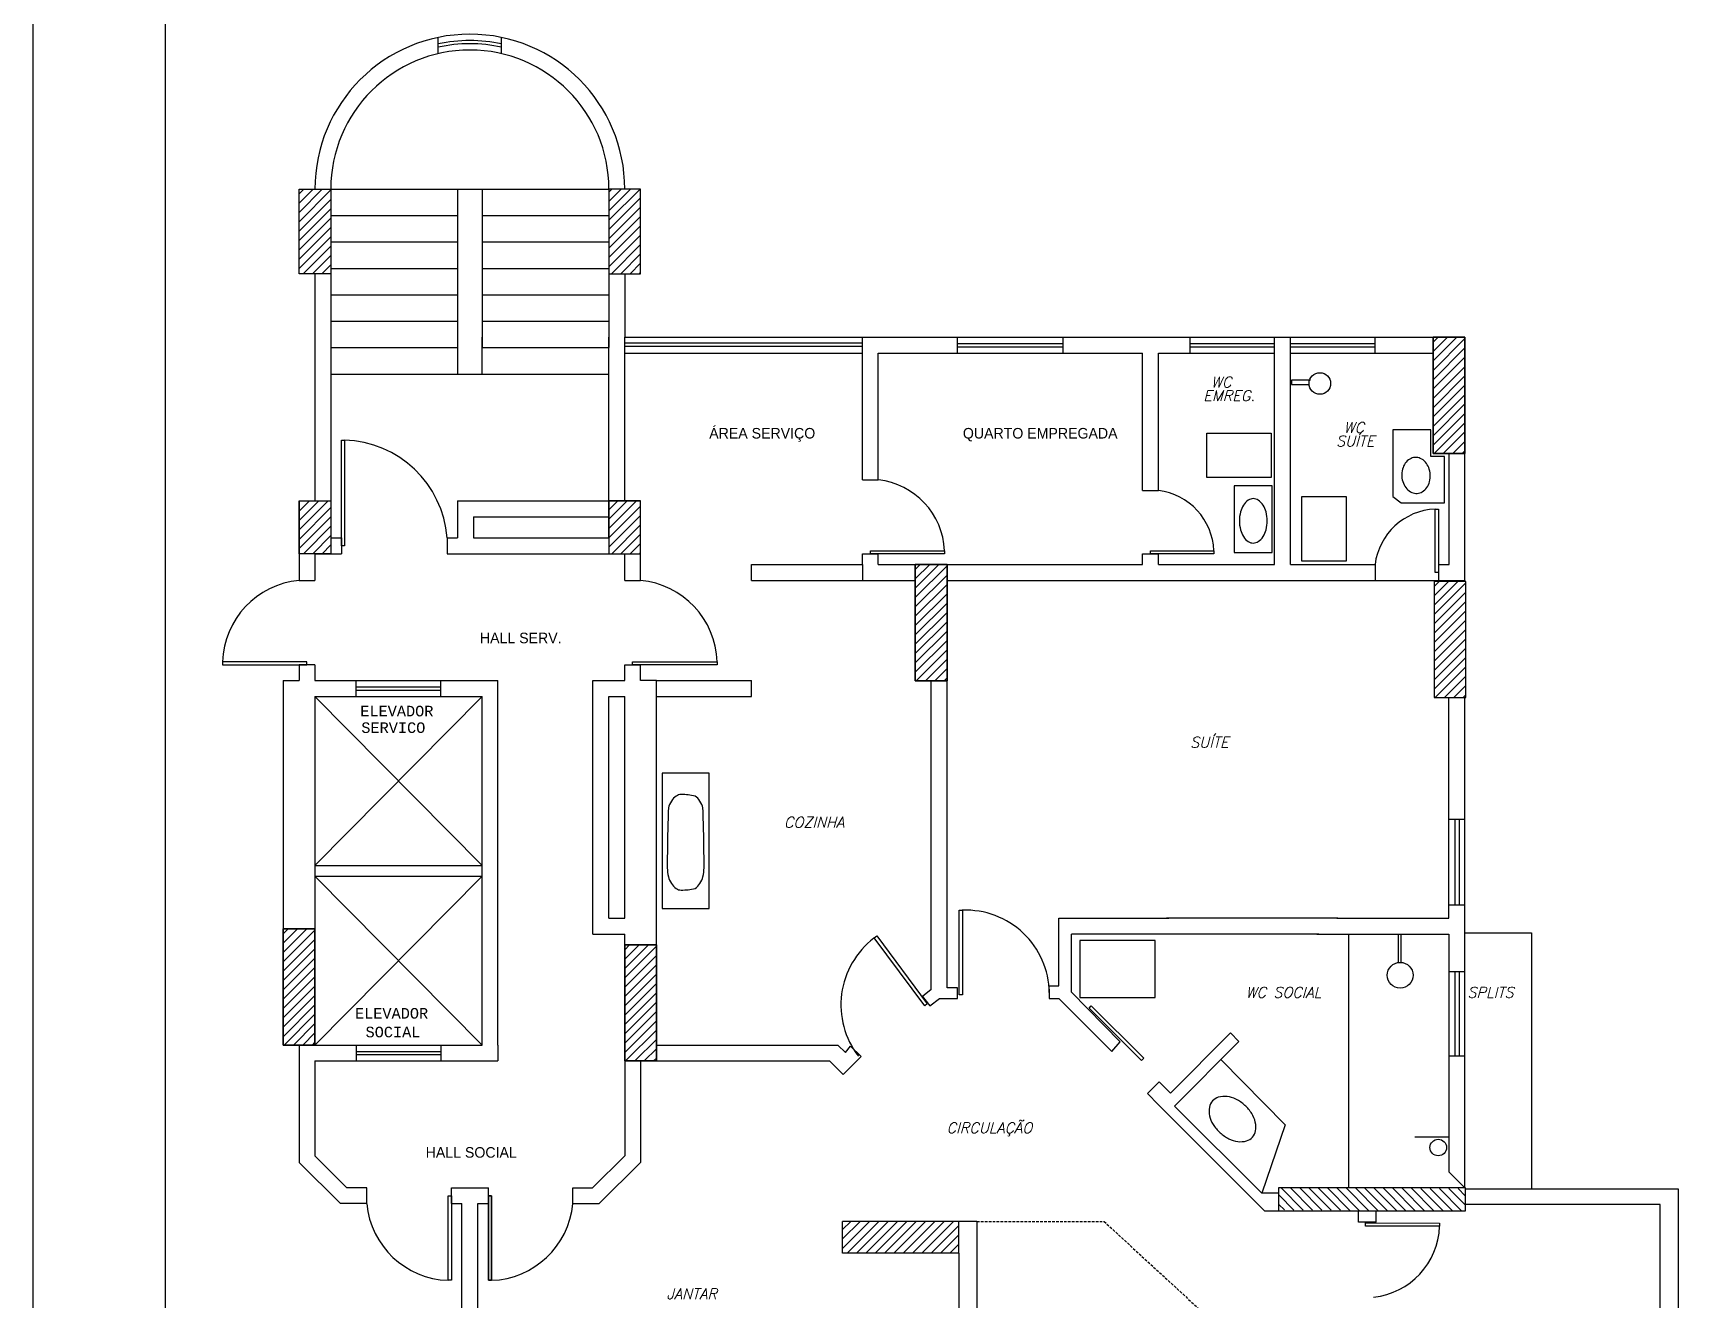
# Model space of a CAD drawing. Extents: x -175055 to -48386, y 10342 to 134050.
# Drawn here: x -175055 to -159489, y 21102 to 33083 of the extents above; entities that cross this region are included whole.
import ezdxf

# ---------------------------------------------------------------- set-up
doc = ezdxf.new("R2010")
doc.units = 0
doc.header["$LTSCALE"] = 50
doc.header["$MEASUREMENT"] = 0
doc.linetypes.add('HIDDENX2', pattern=[0.75, 0.5, -0.25])
doc.layers.get('0').update_dxf_attribs({"linetype": 'CONTINUOUS'})
doc.styles.add('ITALICC', font='italicc', dxfattribs={"height": 4})
doc.styles.add('MONOTXT', font='monotxt', dxfattribs={"height": 158.003165})

# ---------------------------------------------------------------- blocks, each defined once
blk = doc.blocks.new('*X23')
at = {"color": 0}
for p, q in [((-159.1, 1237.5), (-131.5, 1265)), ((-159.1, 1246.3), (-140.4, 1265)), ((-159.1, 1255.2), (-149.2, 1265)), ((-159.1, 1264), (-158.1, 1265)), ((134.1, 1256.6), (142.5, 1265)), ((134.1, 1247.7), (151.3, 1265)), ((134.1, 1238.9), (160.1, 1265)), ((-159.1, 1228.6), (-129.1, 1258.6)), ((-159.1, 1219.8), (-129.1, 1249.8)), ((134.1, 1230.1), (164.1, 1260.1)), ((134.1, 1221.2), (164.1, 1251.2)), ((-155, 1215), (-129.1, 1241)), ((-146.2, 1215), (-129.1, 1232.1)), ((136.7, 1215), (164.1, 1242.4)), ((145.5, 1215), (164.1, 1233.6)), ((-137.3, 1215), (-129.1, 1223.3)), ((154.3, 1215), (164.1, 1224.7)), ((163.2, 1215), (164.1, 1215.9))]:
    blk.add_line(p, q, dxfattribs=at)
blk = doc.blocks.new('*X22')
at = {"color": 0}
for p, q in [((-159.1, 1538), (-137.1, 1560)), ((-159.1, 1546.8), (-145.9, 1560)), ((-159.1, 1555.7), (-154.7, 1560)), ((-159.1, 1529.2), (-129.1, 1559.2)), ((134.1, 1557.1), (136.9, 1560)), ((134.1, 1548.3), (145.8, 1560)), ((134.1, 1539.4), (154.6, 1560)), ((134.1, 1530.6), (163.5, 1560)), ((-159.1, 1520.3), (-129.1, 1550.3)), ((-159.1, 1511.5), (-129.1, 1541.5)), ((134.1, 1521.8), (164.1, 1551.8)), ((134.1, 1512.9), (164.1, 1542.9)), ((-159.1, 1502.6), (-129.1, 1532.6)), ((134.1, 1504.1), (164.1, 1534.1)), ((-159.1, 1493.8), (-129.1, 1523.8)), ((-159.1, 1485), (-129.1, 1515)), ((134.1, 1495.2), (164.1, 1525.2)), ((134.1, 1486.4), (164.1, 1516.4)), ((-155.2, 1480), (-129.1, 1506.1)), ((-146.3, 1480), (-129.1, 1497.3)), ((136.5, 1480), (164.1, 1507.6)), ((145.3, 1480), (164.1, 1498.7)), ((-137.5, 1480), (-129.1, 1488.5)), ((154.2, 1480), (164.1, 1489.9)), ((163, 1480), (164.1, 1481))]:
    blk.add_line(p, q, dxfattribs=at)
blk = doc.blocks.new('*X20')
at = {"color": 0}
for p, q in [((425, 1600.6), (447.4, 1623)), ((425, 1609.4), (438.6, 1623)), ((425, 1618.3), (429.7, 1623)), ((425, 1591.7), (455, 1621.7)), ((425, 1582.9), (455, 1612.9)), ((425, 1574.1), (455, 1604.1)), ((425, 1565.2), (455, 1595.2)), ((425, 1556.4), (455, 1586.4)), ((425, 1547.6), (455, 1577.6)), ((425, 1538.7), (455, 1568.7)), ((425, 1529.9), (455, 1559.9)), ((425, 1521), (455, 1551)), ((425.8, 1513), (455, 1542.2)), ((434.6, 1513), (455, 1533.4)), ((443.5, 1513), (455, 1524.5)), ((452.3, 1513), (455, 1515.7))]:
    blk.add_line(p, q, dxfattribs=at)
blk = doc.blocks.new('*X26')
at = {"color": 0}
for p, q in [((425, 1600.6), (447.4, 1623)), ((425, 1609.4), (438.6, 1623)), ((425, 1618.3), (429.7, 1623)), ((425, 1591.7), (455, 1621.7)), ((425, 1582.9), (455, 1612.9)), ((425, 1574.1), (455, 1604.1)), ((425, 1565.2), (455, 1595.2)), ((425, 1556.4), (455, 1586.4)), ((425, 1547.6), (455, 1577.6)), ((425, 1538.7), (455, 1568.7)), ((425, 1529.9), (455, 1559.9)), ((425, 1521), (455, 1551)), ((425.8, 1513), (455, 1542.2)), ((434.6, 1513), (455, 1533.4)), ((443.5, 1513), (455, 1524.5)), ((452.3, 1513), (455, 1515.7))]:
    blk.add_line(p, q, dxfattribs=at)
blk = doc.blocks.new('*X27')
at = {"color": 0}
for p, q in [((825, 703.7), (825, 733.7)), ((812.5, 716.2), (812.5, 723.5)), ((818.7, 709.9), (818.7, 729.7)), ((831.2, 697.4), (831.2, 727.4)), ((837.5, 691.2), (837.5, 721.2)), ((843.7, 684.9), (843.7, 714.9)), ((850, 678.7), (850, 708.7)), ((856.2, 672.4), (856.2, 702.4)), ((862.5, 666.2), (862.5, 696.2)), ((868.7, 659.9), (868.7, 689.9)), ((875, 653.7), (875, 683.7)), ((881.2, 647.4), (881.2, 677.4)), ((887.5, 641.2), (887.5, 671.2)), ((893.7, 634.9), (893.7, 664.9)), ((900, 628.7), (900, 658.7)), ((906.2, 622.4), (906.2, 652.4)), ((912.5, 616.2), (912.5, 646.2)), ((918.7, 609.9), (918.7, 639.9)), ((925, 603.7), (925, 633.7)), ((931.2, 597.4), (931.2, 627.4)), ((937.5, 599.3), (937.5, 621.2)), ((943.7, 605.5), (943.7, 614.9))]:
    blk.add_line(p, q, dxfattribs=at)
blk = doc.blocks.new('*X28')
at = {"color": 0}
for p, q in [((-3287.6, -282.4), (-3262.2, -257)), ((-3287.6, -273.5), (-3271.1, -257)), ((-3287.6, -264.7), (-3279.9, -257)), ((-3283.4, -287), (-3253.4, -257)), ((-3274.6, -287), (-3244.6, -257)), ((-3265.7, -287), (-3235.7, -257)), ((-3256.9, -287), (-3226.9, -257)), ((-3248, -287), (-3218, -257)), ((-3239.2, -287), (-3209.2, -257)), ((-3230.4, -287), (-3200.4, -257)), ((-3221.5, -287), (-3191.5, -257)), ((-3212.7, -287), (-3182.7, -257)), ((-3203.8, -287), (-3177.6, -260.8)), ((-3195, -287), (-3177.6, -269.6)), ((-3186.2, -287), (-3177.6, -278.4))]:
    blk.add_line(p, q, dxfattribs=at)

msp = doc.modelspace()

# ---------------------------------------------------------------- linework, layer by layer
at = {"color": 0}
msp.add_line((-175055, 46260), (-175055, 12873), dxfattribs=at)
at = {"color": 6}
msp.add_line((-173805, 45760), (-173805, 13373), dxfattribs=at)
at = {"color": 5}
for p, q in [((-171221, 32886), (-171221, 33039)), ((-170621, 32886), (-170621, 33039)), ((-172237, 31605), (-169606, 31605)), ((-172237, 31605), (-172237, 30105)), ((-171037, 31605), (-171037, 30105)), ((-170806, 31605), (-170806, 31355)), ((-169606, 31605), (-169606, 31355)), ((-172237, 31355), (-171037, 31355)), ((-170806, 31355), (-169606, 31355)), ((-170806, 31355), (-170806, 30105)), ((-169606, 31355), (-169606, 30105)), ((-172237, 31105), (-171037, 31105)), ((-170806, 31105), (-169606, 31105)), ((-172237, 30855), (-171037, 30855)), ((-170806, 30855), (-169606, 30855)), ((-172387, 30805), (-172387, 30105)), ((-169456, 30805), (-169456, 30203)), ((-172237, 30605), (-171037, 30605)), ((-170806, 30605), (-169606, 30605)), ((-172387, 30203), (-172387, 28655)), ((-172237, 30355), (-171037, 30355)), ((-172237, 30203), (-172237, 28305)), ((-171037, 30203), (-171037, 29855)), ((-170806, 30355), (-169606, 30355)), ((-170806, 29855), (-170806, 30203)), ((-169606, 28305), (-169606, 30203)), ((-169456, 28655), (-169456, 30203)), ((-169456, 30203), (-167206, 30203)), ((-167206, 30203), (-161806, 30203)), ((-167206, 28853), (-167206, 30203)), ((-166306, 30053), (-166306, 30203)), ((-165306, 30053), (-165306, 30203)), ((-164106, 30053), (-164106, 30203)), ((-163306, 28053), (-163306, 30203)), ((-163156, 28053), (-163156, 30203)), ((-162356, 30053), (-162356, 30203)), ((-161506, 30203), (-161806, 30203)), ((-161506, 30203), (-161806, 30203)), ((-161806, 30203), (-161506, 30203)), ((-161506, 30203), (-161806, 30203)), ((-161806, 30203), (-161806, 29103)), ((-161806, 30203), (-161806, 29103)), ((-161806, 29103), (-161806, 30203)), ((-161806, 30203), (-161806, 29103)), ((-161506, 27903), (-161506, 30203)), ((-161506, 29103), (-161506, 30203)), ((-161506, 29103), (-161506, 30203)), ((-161506, 30203), (-161506, 29103)), ((-161506, 29103), (-161506, 30203)), ((-172237, 30105), (-171037, 30105)), ((-170806, 30105), (-169606, 30105)), ((-169456, 30149), (-167206, 30149)), ((-169456, 30119), (-167206, 30119)), ((-169456, 30053), (-167206, 30053)), ((-167056, 30053), (-164556, 30053)), ((-167056, 28853), (-167056, 30053)), ((-166306, 30143), (-165306, 30143)), ((-166306, 30113), (-165306, 30113)), ((-164556, 28753), (-164556, 30053)), ((-164406, 30053), (-163306, 30053)), ((-164406, 28753), (-164406, 30053)), ((-164106, 30143), (-163306, 30143)), ((-164106, 30113), (-163306, 30113)), ((-163156, 30143), (-162356, 30143)), ((-163156, 30113), (-162356, 30113)), ((-163156, 30053), (-161806, 30053)), ((-172237, 29855), (-169606, 29855)), ((-162968, 29796), (-163148, 29796)), ((-163148, 29796), (-163148, 29756)), ((-163148, 29756), (-162978, 29756)), ((-161828, 29326), (-162188, 29326)), ((-162188, 29326), (-162188, 28696)), ((-161828, 29076), (-161828, 29326)), ((-161698, 29076), (-161828, 29076)), ((-161806, 29103), (-161506, 29103)), ((-161806, 29103), (-161506, 29103)), ((-161506, 29103), (-161806, 29103)), ((-161806, 29103), (-161506, 29103)), ((-161698, 28636), (-161698, 29076)), ((-161656, 28053), (-161656, 29103)), ((-167206, 28853), (-167056, 28853)), ((-172537, 28655), (-172237, 28655)), ((-172537, 28655), (-172537, 27903)), ((-171037, 28655), (-171037, 28305)), ((-171037, 28655), (-169306, 28655)), ((-169306, 28655), (-169606, 28655)), ((-169606, 28655), (-169606, 28155)), ((-169306, 28155), (-169306, 28655)), ((-169306, 27903), (-169306, 28655)), ((-164556, 28753), (-164406, 28753)), ((-162188, 28696), (-162108, 28636)), ((-170887, 28505), (-170887, 28305)), ((-170887, 28505), (-169606, 28505)), ((-162108, 28636), (-161698, 28636)), ((-172237, 28305), (-172237, 28155)), ((-172237, 28305), (-172137, 28305)), ((-172137, 28305), (-172137, 28155)), ((-171137, 28305), (-171037, 28305)), ((-171137, 28305), (-171137, 28155)), ((-170887, 28305), (-169606, 28305)), ((-170887, 28305), (-169606, 28305)), ((-169606, 28305), (-169606, 28155)), ((-169606, 28305), (-169606, 28155)), ((-172387, 28155), (-172537, 28155)), ((-172387, 28155), (-172137, 28155)), ((-172387, 28155), (-172387, 27903)), ((-172387, 28155), (-172387, 27903)), ((-171137, 28155), (-169456, 28155)), ((-169606, 28155), (-169306, 28155)), ((-169456, 28155), (-169306, 28155)), ((-169456, 27903), (-169456, 28155)), ((-169456, 28155), (-169306, 28155)), ((-169456, 27903), (-169456, 28053)), ((-168256, 27903), (-168256, 28053)), ((-168256, 28053), (-167206, 28053)), ((-167206, 28053), (-167206, 28153)), ((-167206, 28153), (-167056, 28153)), ((-167206, 28053), (-167206, 27903)), ((-167056, 28053), (-167056, 28153)), ((-167056, 28053), (-164556, 28053)), ((-166406, 28053), (-166706, 28053)), ((-166406, 28053), (-166706, 28053)), ((-166706, 28053), (-166706, 26953)), ((-166706, 28053), (-166706, 26953)), ((-166406, 27903), (-166406, 28053)), ((-166406, 26953), (-166406, 28053)), ((-166406, 26953), (-166406, 28053)), ((-164556, 28053), (-164556, 28153)), ((-164556, 28153), (-164406, 28153)), ((-164406, 28053), (-164406, 28153)), ((-164406, 28053), (-163306, 28053)), ((-163156, 28053), (-162356, 28053)), ((-162356, 28053), (-162356, 27903)), ((-161756, 28053), (-161756, 27903)), ((-161756, 28053), (-161656, 28053)), ((-172537, 27903), (-172387, 27903)), ((-169456, 27903), (-169306, 27903)), ((-168256, 27903), (-167206, 27903)), ((-167206, 27903), (-166706, 27903)), ((-166406, 24046), (-166406, 27903)), ((-166406, 27903), (-161506, 27903)), ((-166406, 27903), (-162356, 27903)), ((-161496, 27893), (-161796, 27893)), ((-161796, 27893), (-161796, 26793)), ((-161756, 27903), (-161656, 27903)), ((-161496, 26793), (-161496, 27893)), ((-172387, 27103), (-172537, 27103)), ((-172537, 27103), (-172537, 26955)), ((-172387, 27103), (-172387, 26955)), ((-172387, 27103), (-172387, 27103)), ((-172387, 27103), (-172387, 26955)), ((-169456, 27103), (-169306, 27103)), ((-169456, 26955), (-169456, 27103)), ((-169456, 26955), (-169456, 27103)), ((-169456, 27103), (-169306, 27103)), ((-169381, 27133), (-168581, 27133)), ((-169381, 27103), (-169381, 27133)), ((-168581, 27103), (-169381, 27103)), ((-169306, 26955), (-169306, 27103)), ((-169306, 26955), (-169306, 27103)), ((-168581, 27133), (-168581, 27103)), ((-172687, 26955), (-172537, 26955)), ((-172687, 26955), (-172687, 23505)), ((-172387, 26955), (-170656, 26955)), ((-171996, 26805), (-171996, 26955)), ((-171196, 26805), (-171196, 26955)), ((-170656, 23505), (-170656, 26955)), ((-169756, 26955), (-169456, 26955)), ((-169756, 24555), (-169756, 26955)), ((-169156, 26955), (-169306, 26955)), ((-169156, 26955), (-169306, 26955)), ((-169156, 23505), (-169156, 26955)), ((-169156, 26955), (-168256, 26955)), ((-168256, 26805), (-168256, 26955)), ((-166706, 26953), (-166406, 26953)), ((-166706, 26953), (-166406, 26953)), ((-166556, 24030), (-166556, 26953)), ((-172387, 26805), (-170806, 26805)), ((-172387, 26805), (-172387, 23505)), ((-172387, 26805), (-170806, 25205)), ((-172387, 25205), (-170806, 26805)), ((-171996, 26895), (-171196, 26895)), ((-171996, 26865), (-171196, 26865)), ((-170806, 23505), (-170806, 26805)), ((-169606, 26805), (-169456, 26805)), ((-169606, 26805), (-169456, 26805)), ((-169606, 24705), (-169606, 26805)), ((-169456, 24705), (-169456, 26805)), ((-169456, 24705), (-169456, 26805)), ((-169156, 26805), (-168256, 26805)), ((-161796, 26793), (-161496, 26793)), ((-161658, 24706), (-161658, 26793)), ((-161508, 23203), (-161508, 26793)), ((-161658, 25643), (-161508, 25643)), ((-172387, 25205), (-170806, 25205)), ((-172387, 25105), (-170806, 25105)), ((-172387, 25105), (-170806, 23505)), ((-172387, 23505), (-170806, 25105)), ((-161658, 24833), (-161508, 24833)), ((-172387, 24605), (-172687, 24605)), ((-172387, 24605), (-172687, 24605)), ((-172687, 24605), (-172687, 23505)), ((-172687, 24605), (-172687, 23505)), ((-172387, 23505), (-172387, 24605)), ((-172387, 23505), (-172387, 24605)), ((-169606, 24705), (-169456, 24705)), ((-165348, 24066), (-165348, 24706)), ((-165348, 24706), (-164308, 24706)), ((-164208, 24706), (-164328, 24706)), ((-162708, 24706), (-164218, 24706)), ((-162718, 24706), (-161658, 24706)), ((-169756, 24555), (-169456, 24555)), ((-169456, 23505), (-169456, 24555)), ((-169156, 24455), (-169456, 24455)), ((-169156, 24455), (-169456, 24455)), ((-169456, 24455), (-169456, 23355)), ((-169456, 24455), (-169456, 23355)), ((-169456, 24455), (-169456, 23355)), ((-169456, 24455), (-169456, 23355)), ((-169156, 24455), (-169456, 24455)), ((-169156, 24455), (-169456, 24455)), ((-169156, 23355), (-169156, 24455)), ((-169156, 23355), (-169156, 24455)), ((-169156, 23355), (-169156, 24455)), ((-169156, 23355), (-169156, 24455)), ((-165228, 24006), (-165228, 24556)), ((-164178, 24556), (-165228, 24556)), ((-162888, 24556), (-164218, 24556)), ((-162908, 24556), (-161658, 24556)), ((-162607, 24556), (-162607, 22157)), ((-162138, 24556), (-162138, 24286)), ((-162108, 24286), (-162108, 24556)), ((-161658, 24556), (-161658, 22306)), ((-161508, 24569), (-160875, 24569)), ((-160875, 24569), (-160875, 22146)), ((-162138, 24286), (-162108, 24286)), ((-161658, 24203), (-161508, 24203)), ((-166556, 24030), (-166638, 23966)), ((-166308, 24046), (-166406, 24046)), ((-166308, 23946), (-166308, 24046)), ((-165438, 24016), (-165438, 24066)), ((-165438, 24066), (-165348, 24066)), ((-165438, 24036), (-165438, 23946)), ((-164768, 23536), (-165228, 24006)), ((-166638, 23966), (-166568, 23876)), ((-166568, 23876), (-166478, 23946)), ((-166478, 23946), (-166308, 23946)), ((-165438, 23946), (-165348, 23946)), ((-165348, 23946), (-164848, 23446)), ((-164848, 23446), (-164768, 23536)), ((-164293, 23052), (-163724, 23621)), ((-164254, 22929), (-163645, 23540)), ((-163645, 23540), (-163724, 23621)), ((-172687, 23505), (-172387, 23505)), ((-172687, 23505), (-172387, 23505)), ((-172687, 23505), (-172537, 23505)), ((-172537, 23505), (-172537, 22395)), ((-172387, 23505), (-170806, 23505)), ((-172387, 23355), (-172387, 22457)), ((-172387, 23355), (-170656, 23355)), ((-171996, 23505), (-171996, 23355)), ((-171996, 23445), (-171196, 23445)), ((-171996, 23415), (-171196, 23415)), ((-171196, 23505), (-171196, 23355)), ((-170656, 23505), (-170656, 23355)), ((-169456, 23505), (-169456, 22457)), ((-169456, 23355), (-169156, 23355)), ((-169456, 23355), (-169156, 23355)), ((-169306, 23355), (-169456, 23355)), ((-169306, 23355), (-169456, 23355)), ((-169456, 23355), (-169156, 23355)), ((-169456, 23355), (-169156, 23355)), ((-169306, 23355), (-169306, 22395)), ((-169306, 23355), (-167518, 23355)), ((-169156, 23505), (-167560, 23505)), ((-167558, 23506), (-167438, 23506)), ((-167437, 23274), (-167518, 23355)), ((-167438, 23506), (-167368, 23436)), ((-167218, 23396), (-167388, 23226)), ((-167368, 23436), (-167318, 23496)), ((-167318, 23496), (-167218, 23396)), ((-163811, 23366), (-163205, 22752)), ((-161658, 23403), (-161508, 23403)), ((-167388, 23226), (-167478, 23316)), ((-161508, 22156), (-161508, 23316)), ((-164510, 23046), (-164399, 23158)), ((-164404, 22940), (-164510, 23046)), ((-164293, 23052), (-164399, 23158)), ((-164404, 22940), (-163398, 21935)), ((-164254, 22929), (-163428, 22104)), ((-163205, 22752), (-163428, 22104)), ((-161978, 22636), (-161658, 22636)), ((-172084, 22155), (-172387, 22457)), ((-169759, 22155), (-169456, 22457)), ((-172146, 22005), (-172537, 22395)), ((-169696, 22005), (-169306, 22395)), ((-169696, 22005), (-169306, 22395)), ((-161658, 22306), (-161508, 22156)), ((-171896, 22155), (-172084, 22155)), ((-171896, 22005), (-171896, 22155)), ((-171096, 22005), (-171096, 22155)), ((-171096, 22155), (-170746, 22155)), ((-170746, 22005), (-170746, 22155)), ((-169946, 22005), (-169946, 22155)), ((-169946, 22155), (-169759, 22155)), ((-169778, 22155), (-169759, 22155)), ((-163265, 21935), (-163265, 22157)), ((-163265, 22157), (-161502, 22157)), ((-161502, 22157), (-161502, 21935)), ((-161502, 22146), (-159489, 22146)), ((-159489, 22146), (-159489, 19646)), ((-171896, 22005), (-172146, 22005)), ((-171096, 22005), (-170996, 22005)), ((-170996, 18805), (-170996, 22005)), ((-170846, 18805), (-170846, 22005)), ((-170846, 22005), (-170746, 22005)), ((-169946, 22005), (-169696, 22005)), ((-169778, 22005), (-169696, 22005)), ((-163265, 22104), (-163428, 22104)), ((-159659, 21996), (-161502, 21996)), ((-159659, 19826), (-159659, 21996)), ((-167394, 21536), (-167394, 21836)), ((-166294, 21836), (-167394, 21836)), ((-166294, 21536), (-166294, 21836)), ((-166124, 21836), (-166294, 21836)), ((-166124, 21836), (-166124, 19284)), ((-163265, 21935), (-163398, 21935)), ((-161502, 21935), (-163265, 21935)), ((-162514, 21831), (-162514, 21935)), ((-162344, 21831), (-162514, 21831)), ((-162344, 21831), (-162344, 21935)), ((-166294, 21536), (-167394, 21536)), ((-166294, 21536), (-166294, 14987))]:
    msp.add_line(p, q, dxfattribs=at)
at = {"color": 5, "linetype": 'ByBlock'}
for p, q in [((-161598, 24833), (-161598, 25643)), ((-161558, 24833), (-161558, 25643)), ((-161598, 23403), (-161598, 24203)), ((-161558, 23403), (-161558, 24203))]:
    msp.add_line(p, q, dxfattribs=at)
at = {"color": 5, "linetype": 'HIDDENX2'}
for p, q in [((-166124, 21836), (-164920, 21836)), ((-164920, 21836), (-163626, 20645))]:
    msp.add_line(p, q, dxfattribs=at)
at = {"color": 5}
for points in [[(-172237, 31605), (-172237, 30805), (-172537, 30805), (-172537, 31605)], [(-169606, 31605), (-169606, 30805), (-169306, 30805), (-169306, 31605)], [(-161506, 30203), (-161806, 30203), (-161806, 29103), (-161506, 29103)], [(-163338, 28876), (-163948, 28876), (-163948, 29296), (-163338, 29296)], [(-172137, 28230), (-172137, 29230), (-172107, 29230), (-172107, 28230)], [(-172237, 28655), (-172237, 28155), (-172537, 28155), (-172537, 28655)], [(-169606, 28655), (-169606, 28155), (-169306, 28155), (-169306, 28655)], [(-163688, 28796), (-163688, 28166), (-163328, 28166), (-163328, 28796)], [(-163048, 28086), (-163048, 28696), (-162628, 28696), (-162628, 28086)], [(-161786, 27978), (-161786, 28578), (-161756, 28578), (-161756, 27978)], [(-167131, 28183), (-166431, 28183), (-166431, 28153), (-167131, 28153)], [(-164481, 28183), (-163881, 28183), (-163881, 28153), (-164481, 28153)], [(-166406, 28053), (-166706, 28053), (-166706, 26953), (-166406, 26953)], [(-166406, 28053), (-166706, 28053), (-166706, 26953), (-166406, 26953)], [(-166706, 26953), (-166706, 28053), (-166406, 28053), (-166406, 26953)], [(-173262, 27103), (-172462, 27103), (-172462, 27133), (-173262, 27133)], [(-169101, 26080), (-169101, 24798), (-168657, 24798), (-168657, 26080)], [(-166261, 24781), (-166260, 23981), (-166290, 23981), (-166291, 24781)], [(-172387, 24605), (-172687, 24605), (-172687, 23505), (-172387, 23505)], [(-172387, 24605), (-172687, 24605), (-172687, 23505), (-172387, 23505)], [(-172687, 23505), (-172687, 24605), (-172387, 24605), (-172387, 23505)], [(-169456, 23355), (-169456, 24455), (-169156, 24455), (-169156, 23355)], [(-169156, 24455), (-169456, 24455), (-169456, 23355), (-169156, 23355)], [(-169156, 24455), (-169456, 24455), (-169456, 23355), (-169156, 23355)], [(-169156, 24455), (-169456, 24455), (-169456, 23355), (-169156, 23355)], [(-169156, 24455), (-169456, 24455), (-169456, 23355), (-169156, 23355)], [(-169456, 23355), (-169456, 24455), (-169156, 24455), (-169156, 23355)], [(-167070, 24539), (-166593, 23896), (-166617, 23878), (-167094, 24521)], [(-165148, 24496), (-165148, 23956), (-164438, 23956), (-164438, 24496)], [(-165041, 23876), (-164545, 23382), (-164566, 23361), (-165062, 23855)], [(-171126, 21280), (-171126, 22080), (-171096, 22080), (-171096, 21280)], [(-170716, 21280), (-170716, 22080), (-170746, 22080), (-170746, 21280)], [(-170746, 21280), (-170746, 22080), (-170716, 22080), (-170716, 21280)], [(-161746, 21791), (-162446, 21792), (-162446, 21822), (-161746, 21821)]]:
    msp.add_lwpolyline(points, close=True, dxfattribs=at)
for points in [[(-161978, 29066, 0.121315), (-162027, 29051, 0.105202), (-162070, 29011, 0.088322), (-162096, 28955, 0.079229), (-162103, 28888, 0.079229), (-162088, 28822, 0.088322), (-162056, 28770, 0.105202), (-162009, 28735, 0.121315), (-161958, 28726, 0.121315), (-161909, 28741, 0.105202), (-161866, 28781, 0.088322), (-161841, 28836, 0.079229), (-161834, 28904, 0.079229), (-161848, 28970, 0.088322), (-161880, 29022, 0.105202), (-161928, 29057, 0.121315)], [(-163508, 28676, 0.147123), (-163555, 28662, 0.107142), (-163601, 28614, 0.076578), (-163629, 28550, 0.063545), (-163640, 28466, 0.063545), (-163629, 28382, 0.076578), (-163601, 28317, 0.107142), (-163555, 28270, 0.147123), (-163508, 28256, 0.147123), (-163462, 28270, 0.107142), (-163415, 28317, 0.076578), (-163387, 28382, 0.063545), (-163377, 28466, 0.063545), (-163387, 28550, 0.076578), (-163415, 28614, 0.107142), (-163462, 28662, 0.147123)], [(-168921, 25876, 0.147123), (-168968, 25862, 0.107142), (-169014, 25814, 0.076578), (-169042, 25750, 0.009472), (-169053, 25182, 0.063545), (-169042, 25099, 0.076578), (-169014, 25034, 0.107142), (-168968, 24987, 0.147123), (-168921, 24972, 0.054418), (-168790, 24987, 0.107142), (-168744, 25034, 0.076578), (-168716, 25099, 0.063545), (-168705, 25182, 0.009472), (-168716, 25750, 0.076578), (-168744, 25814, 0.107142), (-168790, 25862, 0.054418)], [(-163516, 22634, 0.136809), (-163487, 22693, 0.106992), (-163489, 22776, 0.081208), (-163522, 22857, 0.069228), (-163588, 22935, 0.069228), (-163672, 22993, 0.081208), (-163756, 23018, 0.106992), (-163839, 23012, 0.136809), (-163894, 22977, 0.136809), (-163923, 22918, 0.106992), (-163922, 22835, 0.081208), (-163888, 22755, 0.069228), (-163822, 22676, 0.069228), (-163738, 22619, 0.081208), (-163655, 22593, 0.106992), (-163572, 22599, 0.136809)]]:
    msp.add_lwpolyline(points, format="xyb", close=True, dxfattribs=at)
for centre, radius in [((-162878, 29766), 102), ((-162118, 24166), 122), ((-161758, 22536), 78.1)]:
    msp.add_circle(centre, radius, dxfattribs=at)
for centre, radius, start, end in [((-170921, 31605), 1466, 0, 180), ((-170921, 31605), 1406, 77.6761, 102.3239), ((-170921, 31605), 1316, 0, 180), ((-170921, 31605), 1376, 77.4029, 102.5971), ((-172134, 28230), 1000, 4.2799, 88.4407), ((-167130, 28157), 700, 2.1305, 83.8892), ((-164480, 28158), 600, 2.4226, 82.8709), ((-161761, 27978), 600, 92.4226, 172.8709), ((-172462, 27106), 800, 95.3478, 178.1004), ((-169380, 27106), 800, 1.8996, 84.6522), ((-166228, 23992), 790, 0.7252, 92.405), ((-166618, 23886), 792, 127.3039, 217.6942), ((-171100, 22079), 800, 185.3478, 268.1004), ((-170743, 22079), 800, 271.8996, 354.6522), ((-162445, 21816), 700, 276.1662, 357.925)]:
    msp.add_arc(centre, radius, start, end, dxfattribs=at)

# ---------------------------------------------------------------- block references
at = {"color": 5, "xscale": 10, "yscale": 10, "zscale": 10}
for name, p in [('*X22', (-170946, 16005)), ('*X26', (-166056, 13973)), ('*X23', (-170946, 16005)), ('*X26', (-170956, 11823)), ('*X26', (-166046, 11663)), ('*X20', (-176937, 8375)), ('*X20', (-173706, 8225)), ('*X26', (-173706, 8225)), ('*X28', (-134518, 24406))]:
    msp.add_blockref(name, p, dxfattribs=at)
at = {"color": 5, "xscale": 10, "yscale": 10, "zscale": 10, "rotation": 44.65857011352408}
msp.add_blockref('*X27', (-163959, 11140), dxfattribs=at)

# ---------------------------------------------------------------- texts
at = {"color": 5}
for s, style, p in [('WC', 'ITALICC', (-163907, 29729)), ('EMREG.', 'ITALICC', (-163981, 29601)), ('SUÍTE', 'ITALICC', (-162725, 29171)), ('WC', 'ITALICC', (-162652, 29299)), ('ELEVADOR', 'MONOTXT', (-171958, 26616)), ('SERVICO', 'MONOTXT', (-171948, 26459)), ('SUÍTE', 'ITALICC', (-164105, 26321)), ('COZINHA', 'ITALICC', (-167949, 25564)), ('WC SOCIAL', 'ITALICC', (-163580, 23954)), ('SPLITS', 'ITALICC', (-161482, 23954)), ('ELEVADOR', 'MONOTXT', (-172008, 23756)), ('SOCIAL', 'MONOTXT', (-171908, 23579)), ('CIRCULAÇÃO', 'ITALICC', (-166410, 22672)), ('JANTAR', 'ITALICC', (-169059, 21102))]:
    msp.add_text(s, height=100, dxfattribs=dict(at, style=style)).set_placement(p)
for s, p in [('ÁREA SERVIÇO', (-168656, 29245)), ('QUARTO EMPREGADA', (-166256, 29245)), ('HALL SERV.', (-170826, 27308)), ('HALL SOCIAL', (-171339, 22440))]:
    msp.add_text(s, height=100, dxfattribs=at).set_placement(p)

doc.saveas('drawing.dxf')
